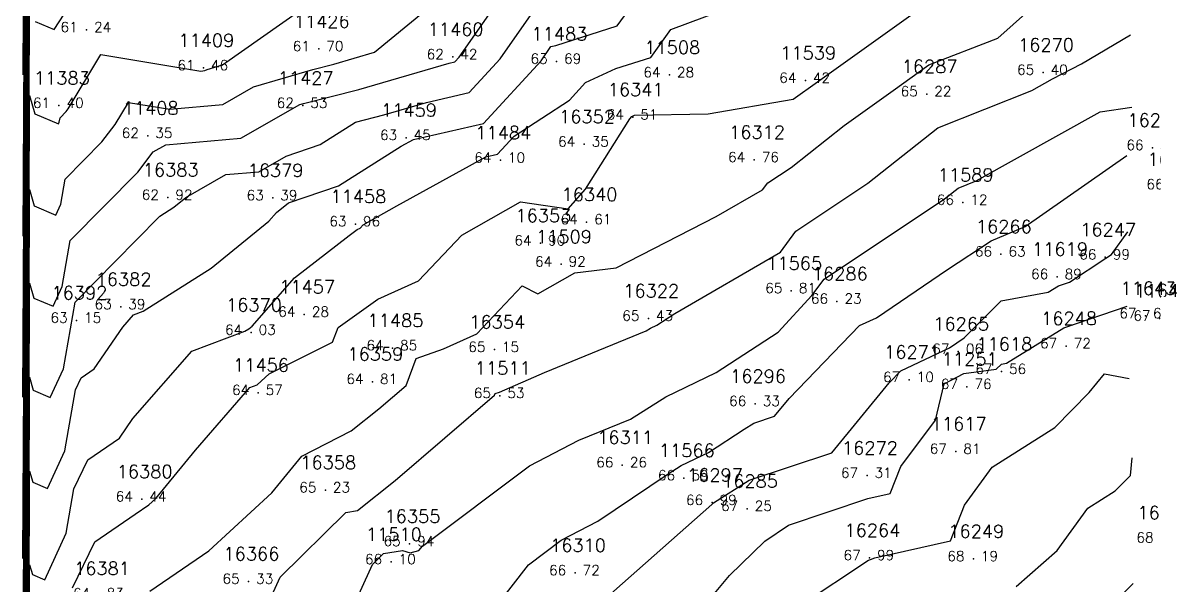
# Model space of a CAD drawing. Header units: millimetres. Extents: x 1412565 to 1412813, y 4931476 to 4931699.
# Drawn here: x 1412565.08 to 1412587.64, y 4931567.8 to 4931579.01 of the extents above; entities that cross this region are included whole.
import ezdxf
from ezdxf.enums import TextEntityAlignment as Align

# ---------------------------------------------------------------- set-up
doc = ezdxf.new("R2010")
doc.units = ezdxf.units.MM
for name, color, linetype in [('CIVIL', 50, 'Continuous'), ('CIVIL-DRAW', 80, 'Continuous'), ('CIVIL-NONAME', 130, 'Continuous'), ('CIVIL-TEXT', 240, 'Continuous'), ('CIVIL-Z', 50, 'Continuous'), ('Tcontours0', 7, 'Continuous'), ('Tcontours1', 7, 'Continuous'), ('Tcontours2', 7, 'Continuous')]:
    doc.layers.add(name, color=color, linetype=linetype)
doc.styles.add('CIVILCADMAIN', font='TXT.SHX')
doc.styles.get("Standard").update_dxf_attribs({"font": 'arial.ttf'})

# ---------------------------------------------------------------- blocks, each defined once
blk = doc.blocks.new('CIVIL-ZZ')
at = {"layer": 'CIVIL-DRAW'}
blk.add_point((0, 0), dxfattribs=at)
at = {"layer": 'CIVIL-NONAME'}
blk.add_attdef('NAME', text='', height=1.8, dxfattribs=at).set_placement((0, 2.1), align=Align.CENTER)
at = {"layer": 'CIVIL-TEXT', "flags": 8}
blk.add_attdef('TEXT', text='', height=2, dxfattribs=at).set_placement((0.2, -3.3), align=Align.CENTER)
at = {"layer": 'CIVIL-Z'}
blk.add_attdef('Z1', text='', height=1.6, dxfattribs=at).set_placement((-0.75, -0.225), align=Align.RIGHT)
blk.add_attdef('Z2', (0.75, -0.225), '', height=1.6, dxfattribs=at)

msp = doc.modelspace()

# ---------------------------------------------------------------- linework, layer by layer
at = {"layer": 'Tcontours0'}
for points, elevation in [([(1412565.077, 4931536.228), (1412565.118, 4931543.543), (1412565.18, 4931573.397), (1412565.208, 4931583.172)], 60), ([(1412565.082, 4931568.338), (1412565.152, 4931580.819)], 55), ([(1412567.613, 4931567.689), (1412568.79, 4931568.488), (1412570.044, 4931569.648), (1412570.643, 4931570.376), (1412571.625, 4931570.883), (1412572.174, 4931571.317), (1412572.72, 4931571.786), (1412572.922, 4931572.32), (1412573.465, 4931572.515), (1412574.131, 4931572.815), (1412575.032, 4931573.772), (1412575.347, 4931573.609), (1412576.083, 4931574.031), (1412576.905, 4931574.127), (1412578.904, 4931575.148), (1412579.829, 4931575.683), (1412579.929, 4931575.82), (1412580.394, 4931576.13), (1412581.455, 4931576.963), (1412582.434, 4931577.664), (1412583.145, 4931578.174), (1412584.52, 4931578.703), (1412585.74, 4931579.798)], 65)]:
    msp.add_lwpolyline(points, dxfattribs=dict(at, elevation=elevation))
at = {"layer": 'Tcontours1'}
for points, elevation in [([(1412565.081, 4931561.916), (1412565.145, 4931573.364), (1412565.184, 4931592.026)], 56), ([(1412565.083, 4931574.76), (1412565.158, 4931588.274)], 54), ([(1412565.08, 4931555.494), (1412565.138, 4931565.909), (1412565.183, 4931587.369)], 57), ([(1412565.078, 4931542.65), (1412565.125, 4931550.998), (1412565.181, 4931578.054), (1412565.207, 4931586.914)], 59), ([(1412565.079, 4931549.072), (1412565.131, 4931558.453), (1412565.182, 4931582.711)], 58), ([(1412565.324, 4931579.035), (1412565.701, 4931578.874), (1412566.205, 4931579.648)], 61), ([(1412565.075, 4931523.384), (1412565.104, 4931528.632), (1412565.178, 4931564.082), (1412565.212, 4931575.69), (1412565.306, 4931575.363), (1412565.735, 4931575.18), (1412565.834, 4931575.395), (1412565.92, 4931575.893), (1412566.657, 4931576.638), (1412566.918, 4931576.981), (1412567.185, 4931577.425), (1412568.007, 4931577.291), (1412569.066, 4931577.385), (1412569.679, 4931577.731), (1412570.864, 4931578.082), (1412571.278, 4931578.187), (1412572.093, 4931578.423), (1412573.422, 4931579.519)], 62), ([(1412565.076, 4931529.806), (1412565.111, 4931536.088), (1412565.179, 4931568.739), (1412565.21, 4931579.431)], 61), ([(1412565.176, 4931554.768), (1412565.215, 4931568.208), (1412565.27, 4931568.019), (1412565.518, 4931567.913), (1412565.946, 4931568.844), (1412566.099, 4931569.727), (1412566.378, 4931570.302), (1412567.007, 4931570.734), (1412567.274, 4931571.125), (1412568.446, 4931572.466), (1412569.508, 4931572.864), (1412569.585, 4931572.913), (1412569.65, 4931572.966), (1412570.492, 4931573.93), (1412571.582, 4931574.775), (1412571.743, 4931574.889), (1412571.803, 4931574.916), (1412571.867, 4931574.984), (1412572.536, 4931575.363), (1412574.311, 4931576.339), (1412574.543, 4931576.393), (1412574.873, 4931576.75), (1412575.978, 4931577.465), (1412576.295, 4931577.82), (1412576.902, 4931578.098), (1412577.597, 4931578.32), (1412578, 4931578.873), (1412579.693, 4931579.516)], 64), ([(1412565.098, 4931521.177), (1412565.177, 4931559.425), (1412565.214, 4931571.949), (1412565.288, 4931571.691), (1412565.627, 4931571.546), (1412565.89, 4931572.119), (1412566.12, 4931573.447), (1412567.337, 4931574.678), (1412567.81, 4931575.159), (1412568.09, 4931575.336), (1412568.326, 4931575.528), (1412569.126, 4931575.985), (1412569.781, 4931576.043), (1412570.332, 4931576.354), (1412571.005, 4931576.584), (1412571.712, 4931577.033), (1412572.273, 4931577.175), (1412573.126, 4931577.423), (1412573.978, 4931577.619), (1412574.595, 4931578.289), (1412575.308, 4931579.31)], 63), ([(1412571.399, 4931566.787), (1412572.051, 4931568.219), (1412572.269, 4931568.434), (1412572.651, 4931568.495), (1412572.798, 4931568.447), (1412572.975, 4931568.496), (1412573.044, 4931568.585), (1412575.182, 4931570.186), (1412576.161, 4931570.692), (1412577.193, 4931571.115), (1412577.899, 4931571.557), (1412578.899, 4931572.043), (1412580.137, 4931572.848), (1412580.812, 4931573.575), (1412581.052, 4931573.901), (1412583.453, 4931575.505), (1412583.724, 4931575.718), (1412584.087, 4931575.862), (1412586.557, 4931577.237), (1412587.187, 4931577.327)], 66), ([(1412576.688, 4931567.533), (1412578.818, 4931569.411), (1412578.847, 4931569.445), (1412579.563, 4931569.898), (1412581.205, 4931570.442), (1412582.351, 4931571.838), (1412582.584, 4931572.079), (1412583.555, 4931572.532), (1412583.849, 4931572.731), (1412584.584, 4931573.469), (1412585.518, 4931573.64), (1412585.724, 4931573.767), (1412585.948, 4931573.84), (1412586.672, 4931574.323), (1412586.787, 4931574.391), (1412587.112, 4931574.846)], 67), ([(1412580.575, 4931567.399), (1412581.938, 4931568.301), (1412581.978, 4931568.317), (1412582.064, 4931568.349), (1412583.572, 4931568.688), (1412583.855, 4931569.4), (1412584.405, 4931570.159), (1412585.652, 4931570.948), (1412586.339, 4931571.644), (1412586.647, 4931572.018), (1412587.134, 4931571.923)], 68), ([(1412586.407, 4931567.023), (1412587.218, 4931567.84)], 69)]:
    msp.add_lwpolyline(points, dxfattribs=dict(at, elevation=elevation))
at = {"layer": 'Tcontours2'}
for points, elevation in [([(1412565.081, 4931565.127), (1412565.148, 4931577.091), (1412565.184, 4931594.355)], 55.5), ([(1412565.083, 4931577.971), (1412565.162, 4931592.002)], 53.5), ([(1412565.08, 4931558.705), (1412565.142, 4931569.636), (1412565.183, 4931589.697)], 56.5), ([(1412565.077, 4931539.439), (1412565.121, 4931547.271), (1412565.18, 4931575.725), (1412565.208, 4931585.043)], 59.5), ([(1412565.079, 4931552.283), (1412565.135, 4931562.181), (1412565.182, 4931585.04)], 57.5), ([(1412565.082, 4931571.549), (1412565.155, 4931584.547)], 54.5), ([(1412565.076, 4931533.017), (1412565.114, 4931539.815), (1412565.179, 4931571.068), (1412565.209, 4931581.302)], 60.5), ([(1412565.176, 4931557.096), (1412565.214, 4931570.079), (1412565.279, 4931569.855), (1412565.572, 4931569.729), (1412565.918, 4931570.481), (1412566.129, 4931571.699), (1412566.244, 4931571.936), (1412566.503, 4931572.114), (1412567.074, 4931572.949), (1412567.285, 4931573.191), (1412567.477, 4931573.262), (1412568.837, 4931574.124), (1412569.986, 4931575.059), (1412570.138, 4931575.233), (1412570.378, 4931575.42), (1412571.372, 4931575.759), (1412572.621, 4931576.551), (1412572.865, 4931576.685), (1412574.261, 4931577.006), (1412575.41, 4931578.253), (1412575.607, 4931578.535), (1412575.707, 4931578.554), (1412576.931, 4931578.946), (1412578.053, 4931580.484)], 63.5), ([(1412565.078, 4931545.861), (1412565.128, 4931554.726), (1412565.181, 4931580.383)], 58.5), ([(1412565.101, 4931524.905), (1412565.177, 4931561.753), (1412565.213, 4931573.82), (1412565.297, 4931573.527), (1412565.681, 4931573.363), (1412565.862, 4931573.757), (1412566.02, 4931574.67), (1412567.37, 4931576.036), (1412567.675, 4931576.436), (1412567.929, 4931576.581), (1412569.424, 4931576.714), (1412570.604, 4931577.381), (1412570.672, 4931577.401), (1412571.775, 4931577.681), (1412573.578, 4931578.205), (1412573.695, 4931578.232), (1412573.78, 4931578.324), (1412575.01, 4931580.085)], 62.5), ([(1412566.069, 4931567.755), (1412566.512, 4931568.668), (1412567.319, 4931569.223), (1412567.594, 4931569.409), (1412567.728, 4931569.534), (1412568.521, 4931570.498), (1412569.607, 4931571.741), (1412569.752, 4931571.796), (1412569.992, 4931572.017), (1412571.255, 4931572.644), (1412571.369, 4931572.941), (1412572.159, 4931573.501), (1412572.967, 4931573.866), (1412573.83, 4931574.782), (1412575, 4931575.445), (1412575.949, 4931575.305), (1412576.299, 4931575.696), (1412577.179, 4931577.096), (1412577.221, 4931577.144), (1412577.272, 4931577.167), (1412578.745, 4931577.195), (1412580.44, 4931577.488), (1412580.922, 4931577.833), (1412583.248, 4931579.501)], 64.5), ([(1412565.076, 4931526.595), (1412565.108, 4931532.36), (1412565.178, 4931566.411), (1412565.211, 4931577.561), (1412565.315, 4931577.199), (1412565.789, 4931576.997), (1412565.806, 4931577.032), (1412565.82, 4931577.115), (1412565.943, 4931577.24), (1412565.986, 4931577.297), (1412566.636, 4931578.376), (1412568.63, 4931578.049), (1412568.709, 4931578.056), (1412568.754, 4931578.082), (1412569.063, 4931578.173), (1412570.643, 4931579.282)], 61.5), ([(1412570.041, 4931567.603), (1412570.207, 4931567.966), (1412571.517, 4931569.256), (1412571.749, 4931569.293), (1412572.502, 4931569.888), (1412574.484, 4931571.592), (1412574.496, 4931571.622), (1412574.581, 4931571.653), (1412575.478, 4931572.042), (1412577.506, 4931572.874), (1412577.593, 4931572.928), (1412577.716, 4931572.988), (1412578.075, 4931573.221), (1412580.182, 4931574.441), (1412580.491, 4931574.86), (1412581.924, 4931575.818), (1412583.324, 4931576.918), (1412585.198, 4931577.66), (1412585.61, 4931577.89), (1412586.186, 4931578.191), (1412587.162, 4931578.769)], 65.5), ([(1412574.519, 4931567.38), (1412575.159, 4931568.214), (1412575.813, 4931568.703), (1412576.54, 4931569.078), (1412577.925, 4931570.011), (1412578.205, 4931570.187), (1412578.752, 4931570.452), (1412579.458, 4931570.913), (1412579.65, 4931571.034), (1412580.067, 4931571.172), (1412580.358, 4931571.526), (1412581.757, 4931572.976), (1412582.097, 4931573.135), (1412583.517, 4931574.095), (1412584.386, 4931574.663), (1412585.06, 4931574.954), (1412587.092, 4931576.369)], 66.5), ([(1412578.702, 4931567.444), (1412579.17, 4931567.999), (1412579.872, 4931568.686), (1412580.344, 4931568.999), (1412581.924, 4931569.532), (1412582.368, 4931569.632), (1412582.583, 4931570.172), (1412583.274, 4931571.094), (1412583.447, 4931571.815), (1412583.837, 4931572.02), (1412584.487, 4931572.108), (1412584.589, 4931572.211), (1412584.689, 4931572.229), (1412585.832, 4931572.936), (1412587.098, 4931573.363)], 67.5), ([(1412584.881, 4931567.778), (1412585.7, 4931568.494), (1412586.312, 4931569.339), (1412586.859, 4931569.685), (1412587.16, 4931569.99), (1412587.194, 4931570.34)], 68.5)]:
    msp.add_lwpolyline(points, dxfattribs=dict(at, elevation=elevation))

# ---------------------------------------------------------------- block references
at = {"layer": 'CIVIL'}
ref = msp.add_blockref('CIVIL-ZZ', (1412566.35, 4931578.87, 61.24), dxfattribs=dict(at, xscale=0.2, yscale=0.2))
ref.add_attrib('Z2', '24', (1412566.5, 4931578.825), dxfattribs={"layer": 'CIVIL-Z', "height": 0.2, "style": 'CIVILCADMAIN'})
ref.add_attrib('Z1', '61', (1412565.83, 4931578.825), dxfattribs={"layer": 'CIVIL-Z', "height": 0.2, "style": 'CIVILCADMAIN'})
ref.add_attrib('NAME', '11382', (1412565.85, 4931579.29), dxfattribs={"layer": 'CIVIL-NONAME', "height": 0.26, "style": 'CIVILCADMAIN'})
ref = msp.add_blockref('CIVIL-ZZ', (1412570.98, 4931578.49, 61.7), dxfattribs=dict(at, xscale=0.2, yscale=0.2))
ref.add_attrib('Z2', '70', (1412571.13, 4931578.445), dxfattribs={"layer": 'CIVIL-Z', "height": 0.2, "style": 'CIVILCADMAIN'})
ref.add_attrib('Z1', '61', (1412570.46, 4931578.445), dxfattribs={"layer": 'CIVIL-Z', "height": 0.2, "style": 'CIVILCADMAIN'})
ref.add_attrib('NAME', '11426', (1412570.48, 4931578.91), dxfattribs={"layer": 'CIVIL-NONAME', "height": 0.26, "style": 'CIVILCADMAIN'})
ref = msp.add_blockref('CIVIL-ZZ', (1412573.65, 4931578.33, 62.42), dxfattribs=dict(at, xscale=0.2, yscale=0.2))
ref.add_attrib('Z2', '42', (1412573.8, 4931578.285), dxfattribs={"layer": 'CIVIL-Z', "height": 0.2, "style": 'CIVILCADMAIN'})
ref.add_attrib('Z1', '62', (1412573.13, 4931578.285), dxfattribs={"layer": 'CIVIL-Z', "height": 0.2, "style": 'CIVILCADMAIN'})
ref.add_attrib('NAME', '11460', (1412573.15, 4931578.75), dxfattribs={"layer": 'CIVIL-NONAME', "height": 0.26, "style": 'CIVILCADMAIN'})
ref = msp.add_blockref('CIVIL-ZZ', (1412575.72, 4931578.24, 63.69), dxfattribs=dict(at, xscale=0.2, yscale=0.2))
ref.add_attrib('Z2', '69', (1412575.87, 4931578.195), dxfattribs={"layer": 'CIVIL-Z', "height": 0.2, "style": 'CIVILCADMAIN'})
ref.add_attrib('Z1', '63', (1412575.2, 4931578.195), dxfattribs={"layer": 'CIVIL-Z', "height": 0.2, "style": 'CIVILCADMAIN'})
ref.add_attrib('NAME', '11483', (1412575.22, 4931578.66), dxfattribs={"layer": 'CIVIL-NONAME', "height": 0.26, "style": 'CIVILCADMAIN'})
ref = msp.add_blockref('CIVIL-ZZ', (1412568.68, 4931578.11, 61.46), dxfattribs=dict(at, xscale=0.2, yscale=0.2))
ref.add_attrib('Z2', '46', (1412568.83, 4931578.065), dxfattribs={"layer": 'CIVIL-Z', "height": 0.2, "style": 'CIVILCADMAIN'})
ref.add_attrib('Z1', '61', (1412568.16, 4931578.065), dxfattribs={"layer": 'CIVIL-Z', "height": 0.2, "style": 'CIVILCADMAIN'})
ref.add_attrib('NAME', '11409', (1412568.18, 4931578.53), dxfattribs={"layer": 'CIVIL-NONAME', "height": 0.26, "style": 'CIVILCADMAIN'})
ref = msp.add_blockref('CIVIL-ZZ', (1412585.42, 4931578.02, 65.4), dxfattribs=dict(at, xscale=0.2, yscale=0.2))
ref.add_attrib('Z2', '40', (1412585.57, 4931577.975), dxfattribs={"layer": 'CIVIL-Z', "height": 0.2, "style": 'CIVILCADMAIN'})
ref.add_attrib('Z1', '65', (1412584.9, 4931577.975), dxfattribs={"layer": 'CIVIL-Z', "height": 0.2, "style": 'CIVILCADMAIN'})
ref.add_attrib('NAME', '16270', (1412584.92, 4931578.44), dxfattribs={"layer": 'CIVIL-NONAME', "height": 0.26, "style": 'CIVILCADMAIN'})
ref = msp.add_blockref('CIVIL-ZZ', (1412577.97, 4931577.97, 64.28), dxfattribs=dict(at, xscale=0.2, yscale=0.2))
ref.add_attrib('Z2', '28', (1412578.12, 4931577.925), dxfattribs={"layer": 'CIVIL-Z', "height": 0.2, "style": 'CIVILCADMAIN'})
ref.add_attrib('Z1', '64', (1412577.45, 4931577.925), dxfattribs={"layer": 'CIVIL-Z', "height": 0.2, "style": 'CIVILCADMAIN'})
ref.add_attrib('NAME', '11508', (1412577.47, 4931578.39), dxfattribs={"layer": 'CIVIL-NONAME', "height": 0.26, "style": 'CIVILCADMAIN'})
ref = msp.add_blockref('CIVIL-ZZ', (1412580.68, 4931577.86, 64.42), dxfattribs=dict(at, xscale=0.2, yscale=0.2))
ref.add_attrib('Z2', '42', (1412580.83, 4931577.815), dxfattribs={"layer": 'CIVIL-Z', "height": 0.2, "style": 'CIVILCADMAIN'})
ref.add_attrib('Z1', '64', (1412580.16, 4931577.815), dxfattribs={"layer": 'CIVIL-Z', "height": 0.2, "style": 'CIVILCADMAIN'})
ref.add_attrib('NAME', '11539', (1412580.18, 4931578.28), dxfattribs={"layer": 'CIVIL-NONAME', "height": 0.26, "style": 'CIVILCADMAIN'})
ref = msp.add_blockref('CIVIL-ZZ', (1412583.1, 4931577.59, 65.22), dxfattribs=dict(at, xscale=0.2, yscale=0.2))
ref.add_attrib('Z2', '22', (1412583.25, 4931577.545), dxfattribs={"layer": 'CIVIL-Z', "height": 0.2, "style": 'CIVILCADMAIN'})
ref.add_attrib('Z1', '65', (1412582.58, 4931577.545), dxfattribs={"layer": 'CIVIL-Z', "height": 0.2, "style": 'CIVILCADMAIN'})
ref.add_attrib('NAME', '16287', (1412582.6, 4931578.01), dxfattribs={"layer": 'CIVIL-NONAME', "height": 0.26, "style": 'CIVILCADMAIN'})
ref = msp.add_blockref('CIVIL-ZZ', (1412565.8, 4931577.36, 61.4), dxfattribs=dict(at, xscale=0.2, yscale=0.2))
ref.add_attrib('Z2', '40', (1412565.95, 4931577.315), dxfattribs={"layer": 'CIVIL-Z', "height": 0.2, "style": 'CIVILCADMAIN'})
ref.add_attrib('Z1', '61', (1412565.28, 4931577.315), dxfattribs={"layer": 'CIVIL-Z', "height": 0.2, "style": 'CIVILCADMAIN'})
ref.add_attrib('NAME', '11383', (1412565.3, 4931577.78), dxfattribs={"layer": 'CIVIL-NONAME', "height": 0.26, "style": 'CIVILCADMAIN'})
ref = msp.add_blockref('CIVIL-ZZ', (1412570.66, 4931577.36, 62.53), dxfattribs=dict(at, xscale=0.2, yscale=0.2))
ref.add_attrib('Z2', '53', (1412570.81, 4931577.315), dxfattribs={"layer": 'CIVIL-Z', "height": 0.2, "style": 'CIVILCADMAIN'})
ref.add_attrib('Z1', '62', (1412570.14, 4931577.315), dxfattribs={"layer": 'CIVIL-Z', "height": 0.2, "style": 'CIVILCADMAIN'})
ref.add_attrib('NAME', '11427', (1412570.16, 4931577.78), dxfattribs={"layer": 'CIVIL-NONAME', "height": 0.26, "style": 'CIVILCADMAIN'})
ref = msp.add_blockref('CIVIL-ZZ', (1412577.24, 4931577.13, 64.51), dxfattribs=dict(at, xscale=0.2, yscale=0.2))
ref.add_attrib('Z2', '51', (1412577.39, 4931577.085), dxfattribs={"layer": 'CIVIL-Z', "height": 0.2, "style": 'CIVILCADMAIN'})
ref.add_attrib('Z1', '64', (1412576.72, 4931577.085), dxfattribs={"layer": 'CIVIL-Z', "height": 0.2, "style": 'CIVILCADMAIN'})
ref.add_attrib('NAME', '16341', (1412576.74, 4931577.55), dxfattribs={"layer": 'CIVIL-NONAME', "height": 0.26, "style": 'CIVILCADMAIN'})
ref = msp.add_blockref('CIVIL-ZZ', (1412567.57, 4931576.76, 62.35), dxfattribs=dict(at, xscale=0.2, yscale=0.2))
ref.add_attrib('Z2', '35', (1412567.72, 4931576.715), dxfattribs={"layer": 'CIVIL-Z', "height": 0.2, "style": 'CIVILCADMAIN'})
ref.add_attrib('Z1', '62', (1412567.05, 4931576.715), dxfattribs={"layer": 'CIVIL-Z', "height": 0.2, "style": 'CIVILCADMAIN'})
ref.add_attrib('NAME', '11408', (1412567.07, 4931577.18), dxfattribs={"layer": 'CIVIL-NONAME', "height": 0.26, "style": 'CIVILCADMAIN'})
ref = msp.add_blockref('CIVIL-ZZ', (1412572.72, 4931576.72, 63.45), dxfattribs=dict(at, xscale=0.2, yscale=0.2))
ref.add_attrib('Z2', '45', (1412572.87, 4931576.675), dxfattribs={"layer": 'CIVIL-Z', "height": 0.2, "style": 'CIVILCADMAIN'})
ref.add_attrib('Z1', '63', (1412572.2, 4931576.675), dxfattribs={"layer": 'CIVIL-Z', "height": 0.2, "style": 'CIVILCADMAIN'})
ref.add_attrib('NAME', '11459', (1412572.22, 4931577.14), dxfattribs={"layer": 'CIVIL-NONAME', "height": 0.26, "style": 'CIVILCADMAIN'})
ref = msp.add_blockref('CIVIL-ZZ', (1412576.27, 4931576.59, 64.35), dxfattribs=dict(at, xscale=0.2, yscale=0.2))
ref.add_attrib('Z2', '35', (1412576.42, 4931576.545), dxfattribs={"layer": 'CIVIL-Z', "height": 0.2, "style": 'CIVILCADMAIN'})
ref.add_attrib('Z1', '64', (1412575.75, 4931576.545), dxfattribs={"layer": 'CIVIL-Z', "height": 0.2, "style": 'CIVILCADMAIN'})
ref.add_attrib('NAME', '16352', (1412575.77, 4931577.01), dxfattribs={"layer": 'CIVIL-NONAME', "height": 0.26, "style": 'CIVILCADMAIN'})
ref = msp.add_blockref('CIVIL-ZZ', (1412587.6, 4931576.52, 66.55), dxfattribs=dict(at, xscale=0.2, yscale=0.2))
ref.add_attrib('Z2', '55', (1412587.75, 4931576.475), dxfattribs={"layer": 'CIVIL-Z', "height": 0.2, "style": 'CIVILCADMAIN'})
ref.add_attrib('Z1', '66', (1412587.08, 4931576.475), dxfattribs={"layer": 'CIVIL-Z', "height": 0.2, "style": 'CIVILCADMAIN'})
ref.add_attrib('NAME', '16246', (1412587.1, 4931576.94), dxfattribs={"layer": 'CIVIL-NONAME', "height": 0.26, "style": 'CIVILCADMAIN'})
ref = msp.add_blockref('CIVIL-ZZ', (1412574.6, 4931576.27, 64.1), dxfattribs=dict(at, xscale=0.2, yscale=0.2))
ref.add_attrib('Z2', '10', (1412574.75, 4931576.225), dxfattribs={"layer": 'CIVIL-Z', "height": 0.2, "style": 'CIVILCADMAIN'})
ref.add_attrib('Z1', '64', (1412574.08, 4931576.225), dxfattribs={"layer": 'CIVIL-Z', "height": 0.2, "style": 'CIVILCADMAIN'})
ref.add_attrib('NAME', '11484', (1412574.1, 4931576.69), dxfattribs={"layer": 'CIVIL-NONAME', "height": 0.26, "style": 'CIVILCADMAIN'})
ref = msp.add_blockref('CIVIL-ZZ', (1412579.66, 4931576.28, 64.76), dxfattribs=dict(at, xscale=0.2, yscale=0.2))
ref.add_attrib('Z2', '76', (1412579.81, 4931576.235), dxfattribs={"layer": 'CIVIL-Z', "height": 0.2, "style": 'CIVILCADMAIN'})
ref.add_attrib('Z1', '64', (1412579.14, 4931576.235), dxfattribs={"layer": 'CIVIL-Z', "height": 0.2, "style": 'CIVILCADMAIN'})
ref.add_attrib('NAME', '16312', (1412579.16, 4931576.7), dxfattribs={"layer": 'CIVIL-NONAME', "height": 0.26, "style": 'CIVILCADMAIN'})
ref = msp.add_blockref('CIVIL-ZZ', (1412588, 4931575.74, 66.94), dxfattribs=dict(at, xscale=0.2, yscale=0.2))
ref.add_attrib('Z2', '94', (1412588.15, 4931575.695), dxfattribs={"layer": 'CIVIL-Z', "height": 0.2, "style": 'CIVILCADMAIN'})
ref.add_attrib('Z1', '66', (1412587.48, 4931575.695), dxfattribs={"layer": 'CIVIL-Z', "height": 0.2, "style": 'CIVILCADMAIN'})
ref.add_attrib('NAME', '16237', (1412587.5, 4931576.16), dxfattribs={"layer": 'CIVIL-NONAME', "height": 0.26, "style": 'CIVILCADMAIN'})
ref = msp.add_blockref('CIVIL-ZZ', (1412567.97, 4931575.53, 62.92), dxfattribs=dict(at, xscale=0.2, yscale=0.2))
ref.add_attrib('Z2', '92', (1412568.12, 4931575.485), dxfattribs={"layer": 'CIVIL-Z', "height": 0.2, "style": 'CIVILCADMAIN'})
ref.add_attrib('Z1', '62', (1412567.45, 4931575.485), dxfattribs={"layer": 'CIVIL-Z', "height": 0.2, "style": 'CIVILCADMAIN'})
ref.add_attrib('NAME', '16383', (1412567.47, 4931575.95), dxfattribs={"layer": 'CIVIL-NONAME', "height": 0.26, "style": 'CIVILCADMAIN'})
ref = msp.add_blockref('CIVIL-ZZ', (1412570.06, 4931575.52, 63.39), dxfattribs=dict(at, xscale=0.2, yscale=0.2))
ref.add_attrib('Z2', '39', (1412570.21, 4931575.475), dxfattribs={"layer": 'CIVIL-Z', "height": 0.2, "style": 'CIVILCADMAIN'})
ref.add_attrib('Z1', '63', (1412569.54, 4931575.475), dxfattribs={"layer": 'CIVIL-Z', "height": 0.2, "style": 'CIVILCADMAIN'})
ref.add_attrib('NAME', '16379', (1412569.56, 4931575.94), dxfattribs={"layer": 'CIVIL-NONAME', "height": 0.26, "style": 'CIVILCADMAIN'})
ref = msp.add_blockref('CIVIL-ZZ', (1412583.82, 4931575.43, 66.12), dxfattribs=dict(at, xscale=0.2, yscale=0.2))
ref.add_attrib('Z2', '12', (1412583.97, 4931575.385), dxfattribs={"layer": 'CIVIL-Z', "height": 0.2, "style": 'CIVILCADMAIN'})
ref.add_attrib('Z1', '66', (1412583.3, 4931575.385), dxfattribs={"layer": 'CIVIL-Z', "height": 0.2, "style": 'CIVILCADMAIN'})
ref.add_attrib('NAME', '11589', (1412583.32, 4931575.85), dxfattribs={"layer": 'CIVIL-NONAME', "height": 0.26, "style": 'CIVILCADMAIN'})
ref = msp.add_blockref('CIVIL-ZZ', (1412571.71, 4931575, 63.96), dxfattribs=dict(at, xscale=0.2, yscale=0.2))
ref.add_attrib('Z2', '96', (1412571.86, 4931574.955), dxfattribs={"layer": 'CIVIL-Z', "height": 0.2, "style": 'CIVILCADMAIN'})
ref.add_attrib('Z1', '63', (1412571.19, 4931574.955), dxfattribs={"layer": 'CIVIL-Z', "height": 0.2, "style": 'CIVILCADMAIN'})
ref.add_attrib('NAME', '11458', (1412571.21, 4931575.42), dxfattribs={"layer": 'CIVIL-NONAME', "height": 0.26, "style": 'CIVILCADMAIN'})
ref = msp.add_blockref('CIVIL-ZZ', (1412576.32, 4931575.04, 64.61), dxfattribs=dict(at, xscale=0.2, yscale=0.2))
ref.add_attrib('Z2', '61', (1412576.47, 4931574.995), dxfattribs={"layer": 'CIVIL-Z', "height": 0.2, "style": 'CIVILCADMAIN'})
ref.add_attrib('Z1', '64', (1412575.8, 4931574.995), dxfattribs={"layer": 'CIVIL-Z', "height": 0.2, "style": 'CIVILCADMAIN'})
ref.add_attrib('NAME', '16340', (1412575.82, 4931575.46), dxfattribs={"layer": 'CIVIL-NONAME', "height": 0.26, "style": 'CIVILCADMAIN'})
ref = msp.add_blockref('CIVIL-ZZ', (1412575.4, 4931574.62, 64.9), dxfattribs=dict(at, xscale=0.2, yscale=0.2))
ref.add_attrib('Z2', '90', (1412575.55, 4931574.575), dxfattribs={"layer": 'CIVIL-Z', "height": 0.2, "style": 'CIVILCADMAIN'})
ref.add_attrib('Z1', '64', (1412574.88, 4931574.575), dxfattribs={"layer": 'CIVIL-Z', "height": 0.2, "style": 'CIVILCADMAIN'})
ref.add_attrib('NAME', '16353', (1412574.9, 4931575.04), dxfattribs={"layer": 'CIVIL-NONAME', "height": 0.26, "style": 'CIVILCADMAIN'})
ref = msp.add_blockref('CIVIL-ZZ', (1412584.58, 4931574.4, 66.63), dxfattribs=dict(at, xscale=0.2, yscale=0.2))
ref.add_attrib('Z2', '63', (1412584.73, 4931574.355), dxfattribs={"layer": 'CIVIL-Z', "height": 0.2, "style": 'CIVILCADMAIN'})
ref.add_attrib('Z1', '66', (1412584.06, 4931574.355), dxfattribs={"layer": 'CIVIL-Z', "height": 0.2, "style": 'CIVILCADMAIN'})
ref.add_attrib('NAME', '16266', (1412584.08, 4931574.82), dxfattribs={"layer": 'CIVIL-NONAME', "height": 0.26, "style": 'CIVILCADMAIN'})
ref = msp.add_blockref('CIVIL-ZZ', (1412575.81, 4931574.2, 64.92), dxfattribs=dict(at, xscale=0.2, yscale=0.2))
ref.add_attrib('Z2', '92', (1412575.96, 4931574.155), dxfattribs={"layer": 'CIVIL-Z', "height": 0.2, "style": 'CIVILCADMAIN'})
ref.add_attrib('Z1', '64', (1412575.29, 4931574.155), dxfattribs={"layer": 'CIVIL-Z', "height": 0.2, "style": 'CIVILCADMAIN'})
ref.add_attrib('NAME', '11509', (1412575.31, 4931574.62), dxfattribs={"layer": 'CIVIL-NONAME', "height": 0.26, "style": 'CIVILCADMAIN'})
ref = msp.add_blockref('CIVIL-ZZ', (1412586.66, 4931574.34, 66.99), dxfattribs=dict(at, xscale=0.2, yscale=0.2))
ref.add_attrib('Z2', '99', (1412586.81, 4931574.295), dxfattribs={"layer": 'CIVIL-Z', "height": 0.2, "style": 'CIVILCADMAIN'})
ref.add_attrib('Z1', '66', (1412586.14, 4931574.295), dxfattribs={"layer": 'CIVIL-Z', "height": 0.2, "style": 'CIVILCADMAIN'})
ref.add_attrib('NAME', '16247', (1412586.16, 4931574.76), dxfattribs={"layer": 'CIVIL-NONAME', "height": 0.26, "style": 'CIVILCADMAIN'})
ref = msp.add_blockref('CIVIL-ZZ', (1412585.7, 4931573.95, 66.89), dxfattribs=dict(at, xscale=0.2, yscale=0.2))
ref.add_attrib('Z2', '89', (1412585.85, 4931573.905), dxfattribs={"layer": 'CIVIL-Z', "height": 0.2, "style": 'CIVILCADMAIN'})
ref.add_attrib('Z1', '66', (1412585.18, 4931573.905), dxfattribs={"layer": 'CIVIL-Z', "height": 0.2, "style": 'CIVILCADMAIN'})
ref.add_attrib('NAME', '11619', (1412585.2, 4931574.37), dxfattribs={"layer": 'CIVIL-NONAME', "height": 0.26, "style": 'CIVILCADMAIN'})
ref = msp.add_blockref('CIVIL-ZZ', (1412580.4, 4931573.67, 65.81), dxfattribs=dict(at, xscale=0.2, yscale=0.2))
ref.add_attrib('Z2', '81', (1412580.55, 4931573.625), dxfattribs={"layer": 'CIVIL-Z', "height": 0.2, "style": 'CIVILCADMAIN'})
ref.add_attrib('Z1', '65', (1412579.88, 4931573.625), dxfattribs={"layer": 'CIVIL-Z', "height": 0.2, "style": 'CIVILCADMAIN'})
ref.add_attrib('NAME', '11565', (1412579.9, 4931574.09), dxfattribs={"layer": 'CIVIL-NONAME', "height": 0.26, "style": 'CIVILCADMAIN'})
ref = msp.add_blockref('CIVIL-ZZ', (1412567.03, 4931573.35, 63.39), dxfattribs=dict(at, xscale=0.2, yscale=0.2))
ref.add_attrib('Z2', '39', (1412567.18, 4931573.305), dxfattribs={"layer": 'CIVIL-Z', "height": 0.2, "style": 'CIVILCADMAIN'})
ref.add_attrib('Z1', '63', (1412566.51, 4931573.305), dxfattribs={"layer": 'CIVIL-Z', "height": 0.2, "style": 'CIVILCADMAIN'})
ref.add_attrib('NAME', '16382', (1412566.53, 4931573.77), dxfattribs={"layer": 'CIVIL-NONAME', "height": 0.26, "style": 'CIVILCADMAIN'})
ref = msp.add_blockref('CIVIL-ZZ', (1412581.31, 4931573.46, 66.23), dxfattribs=dict(at, xscale=0.2, yscale=0.2))
ref.add_attrib('Z2', '23', (1412581.46, 4931573.415), dxfattribs={"layer": 'CIVIL-Z', "height": 0.2, "style": 'CIVILCADMAIN'})
ref.add_attrib('Z1', '66', (1412580.79, 4931573.415), dxfattribs={"layer": 'CIVIL-Z', "height": 0.2, "style": 'CIVILCADMAIN'})
ref.add_attrib('NAME', '16286', (1412580.81, 4931573.88), dxfattribs={"layer": 'CIVIL-NONAME', "height": 0.26, "style": 'CIVILCADMAIN'})
ref = msp.add_blockref('CIVIL-ZZ', (1412566.15, 4931573.08, 63.15), dxfattribs=dict(at, xscale=0.2, yscale=0.2))
ref.add_attrib('Z2', '15', (1412566.3, 4931573.035), dxfattribs={"layer": 'CIVIL-Z', "height": 0.2, "style": 'CIVILCADMAIN'})
ref.add_attrib('Z1', '63', (1412565.63, 4931573.035), dxfattribs={"layer": 'CIVIL-Z', "height": 0.2, "style": 'CIVILCADMAIN'})
ref.add_attrib('NAME', '16392', (1412565.65, 4931573.5), dxfattribs={"layer": 'CIVIL-NONAME', "height": 0.26, "style": 'CIVILCADMAIN'})
ref = msp.add_blockref('CIVIL-ZZ', (1412570.69, 4931573.2, 64.28), dxfattribs=dict(at, xscale=0.2, yscale=0.2))
ref.add_attrib('Z2', '28', (1412570.84, 4931573.155), dxfattribs={"layer": 'CIVIL-Z', "height": 0.2, "style": 'CIVILCADMAIN'})
ref.add_attrib('Z1', '64', (1412570.17, 4931573.155), dxfattribs={"layer": 'CIVIL-Z', "height": 0.2, "style": 'CIVILCADMAIN'})
ref.add_attrib('NAME', '11457', (1412570.19, 4931573.62), dxfattribs={"layer": 'CIVIL-NONAME', "height": 0.26, "style": 'CIVILCADMAIN'})
ref = msp.add_blockref('CIVIL-ZZ', (1412577.55, 4931573.12, 65.43), dxfattribs=dict(at, xscale=0.2, yscale=0.2))
ref.add_attrib('Z2', '43', (1412577.7, 4931573.075), dxfattribs={"layer": 'CIVIL-Z', "height": 0.2, "style": 'CIVILCADMAIN'})
ref.add_attrib('Z1', '65', (1412577.03, 4931573.075), dxfattribs={"layer": 'CIVIL-Z', "height": 0.2, "style": 'CIVILCADMAIN'})
ref.add_attrib('NAME', '16322', (1412577.05, 4931573.54), dxfattribs={"layer": 'CIVIL-NONAME', "height": 0.26, "style": 'CIVILCADMAIN'})
ref = msp.add_blockref('CIVIL-ZZ', (1412587.46, 4931573.17, 67.67), dxfattribs=dict(at, xscale=0.2, yscale=0.2))
ref.add_attrib('Z2', '67', (1412587.61, 4931573.125), dxfattribs={"layer": 'CIVIL-Z', "height": 0.2, "style": 'CIVILCADMAIN'})
ref.add_attrib('Z1', '67', (1412586.94, 4931573.125), dxfattribs={"layer": 'CIVIL-Z', "height": 0.2, "style": 'CIVILCADMAIN'})
ref.add_attrib('NAME', '11643', (1412586.96, 4931573.59), dxfattribs={"layer": 'CIVIL-NONAME', "height": 0.26, "style": 'CIVILCADMAIN'})
ref = msp.add_blockref('CIVIL-ZZ', (1412587.74, 4931573.12, 67.76), dxfattribs=dict(at, xscale=0.2, yscale=0.2))
ref.add_attrib('Z2', '76', (1412587.89, 4931573.075), dxfattribs={"layer": 'CIVIL-Z', "height": 0.2, "style": 'CIVILCADMAIN'})
ref.add_attrib('Z1', '67', (1412587.22, 4931573.075), dxfattribs={"layer": 'CIVIL-Z', "height": 0.2, "style": 'CIVILCADMAIN'})
ref.add_attrib('NAME', '11646', (1412587.24, 4931573.54), dxfattribs={"layer": 'CIVIL-NONAME', "height": 0.26, "style": 'CIVILCADMAIN'})
ref = msp.add_blockref('CIVIL-ZZ', (1412569.63, 4931572.84, 64.03), dxfattribs=dict(at, xscale=0.2, yscale=0.2))
ref.add_attrib('Z2', '03', (1412569.78, 4931572.795), dxfattribs={"layer": 'CIVIL-Z', "height": 0.2, "style": 'CIVILCADMAIN'})
ref.add_attrib('Z1', '64', (1412569.11, 4931572.795), dxfattribs={"layer": 'CIVIL-Z', "height": 0.2, "style": 'CIVILCADMAIN'})
ref.add_attrib('NAME', '16370', (1412569.13, 4931573.26), dxfattribs={"layer": 'CIVIL-NONAME', "height": 0.26, "style": 'CIVILCADMAIN'})
ref = msp.add_blockref('CIVIL-ZZ', (1412572.45, 4931572.53, 64.85), dxfattribs=dict(at, xscale=0.2, yscale=0.2))
ref.add_attrib('Z2', '85', (1412572.6, 4931572.485), dxfattribs={"layer": 'CIVIL-Z', "height": 0.2, "style": 'CIVILCADMAIN'})
ref.add_attrib('Z1', '64', (1412571.93, 4931572.485), dxfattribs={"layer": 'CIVIL-Z', "height": 0.2, "style": 'CIVILCADMAIN'})
ref.add_attrib('NAME', '11485', (1412571.95, 4931572.95), dxfattribs={"layer": 'CIVIL-NONAME', "height": 0.26, "style": 'CIVILCADMAIN'})
ref = msp.add_blockref('CIVIL-ZZ', (1412574.48, 4931572.5, 65.15), dxfattribs=dict(at, xscale=0.2, yscale=0.2))
ref.add_attrib('Z2', '15', (1412574.63, 4931572.455), dxfattribs={"layer": 'CIVIL-Z', "height": 0.2, "style": 'CIVILCADMAIN'})
ref.add_attrib('Z1', '65', (1412573.96, 4931572.455), dxfattribs={"layer": 'CIVIL-Z', "height": 0.2, "style": 'CIVILCADMAIN'})
ref.add_attrib('NAME', '16354', (1412573.98, 4931572.92), dxfattribs={"layer": 'CIVIL-NONAME', "height": 0.26, "style": 'CIVILCADMAIN'})
ref = msp.add_blockref('CIVIL-ZZ', (1412583.73, 4931572.46, 67.06), dxfattribs=dict(at, xscale=0.2, yscale=0.2))
ref.add_attrib('Z2', '06', (1412583.88, 4931572.415), dxfattribs={"layer": 'CIVIL-Z', "height": 0.2, "style": 'CIVILCADMAIN'})
ref.add_attrib('Z1', '67', (1412583.21, 4931572.415), dxfattribs={"layer": 'CIVIL-Z', "height": 0.2, "style": 'CIVILCADMAIN'})
ref.add_attrib('NAME', '16265', (1412583.23, 4931572.88), dxfattribs={"layer": 'CIVIL-NONAME', "height": 0.26, "style": 'CIVILCADMAIN'})
ref = msp.add_blockref('CIVIL-ZZ', (1412585.88, 4931572.57, 67.72), dxfattribs=dict(at, xscale=0.2, yscale=0.2))
ref.add_attrib('Z2', '72', (1412586.03, 4931572.525), dxfattribs={"layer": 'CIVIL-Z', "height": 0.2, "style": 'CIVILCADMAIN'})
ref.add_attrib('Z1', '67', (1412585.36, 4931572.525), dxfattribs={"layer": 'CIVIL-Z', "height": 0.2, "style": 'CIVILCADMAIN'})
ref.add_attrib('NAME', '16248', (1412585.38, 4931572.99), dxfattribs={"layer": 'CIVIL-NONAME', "height": 0.26, "style": 'CIVILCADMAIN'})
ref = msp.add_blockref('CIVIL-ZZ', (1412582.75, 4931571.9, 67.1), dxfattribs=dict(at, xscale=0.2, yscale=0.2))
ref.add_attrib('Z2', '10', (1412582.9, 4931571.855), dxfattribs={"layer": 'CIVIL-Z', "height": 0.2, "style": 'CIVILCADMAIN'})
ref.add_attrib('Z1', '67', (1412582.23, 4931571.855), dxfattribs={"layer": 'CIVIL-Z', "height": 0.2, "style": 'CIVILCADMAIN'})
ref.add_attrib('NAME', '16271', (1412582.25, 4931572.32), dxfattribs={"layer": 'CIVIL-NONAME', "height": 0.26, "style": 'CIVILCADMAIN'})
ref = msp.add_blockref('CIVIL-ZZ', (1412584.59, 4931572.06, 67.56), dxfattribs=dict(at, xscale=0.2, yscale=0.2))
ref.add_attrib('Z2', '56', (1412584.74, 4931572.015), dxfattribs={"layer": 'CIVIL-Z', "height": 0.2, "style": 'CIVILCADMAIN'})
ref.add_attrib('Z1', '67', (1412584.07, 4931572.015), dxfattribs={"layer": 'CIVIL-Z', "height": 0.2, "style": 'CIVILCADMAIN'})
ref.add_attrib('NAME', '11618', (1412584.09, 4931572.48), dxfattribs={"layer": 'CIVIL-NONAME', "height": 0.26, "style": 'CIVILCADMAIN'})
ref = msp.add_blockref('CIVIL-ZZ', (1412572.05, 4931571.86, 64.81), dxfattribs=dict(at, xscale=0.2, yscale=0.2))
ref.add_attrib('Z2', '81', (1412572.2, 4931571.815), dxfattribs={"layer": 'CIVIL-Z', "height": 0.2, "style": 'CIVILCADMAIN'})
ref.add_attrib('Z1', '64', (1412571.53, 4931571.815), dxfattribs={"layer": 'CIVIL-Z', "height": 0.2, "style": 'CIVILCADMAIN'})
ref.add_attrib('NAME', '16359', (1412571.55, 4931572.28), dxfattribs={"layer": 'CIVIL-NONAME', "height": 0.26, "style": 'CIVILCADMAIN'})
ref = msp.add_blockref('CIVIL-ZZ', (1412583.9, 4931571.76, 67.76), dxfattribs=dict(at, xscale=0.2, yscale=0.2))
ref.add_attrib('Z2', '76', (1412584.05, 4931571.715), dxfattribs={"layer": 'CIVIL-Z', "height": 0.2, "style": 'CIVILCADMAIN'})
ref.add_attrib('Z1', '67', (1412583.38, 4931571.715), dxfattribs={"layer": 'CIVIL-Z', "height": 0.2, "style": 'CIVILCADMAIN'})
ref.add_attrib('NAME', '11251', (1412583.4, 4931572.18), dxfattribs={"layer": 'CIVIL-NONAME', "height": 0.26, "style": 'CIVILCADMAIN'})
ref = msp.add_blockref('CIVIL-ZZ', (1412569.77, 4931571.64, 64.57), dxfattribs=dict(at, xscale=0.2, yscale=0.2))
ref.add_attrib('Z2', '57', (1412569.92, 4931571.595), dxfattribs={"layer": 'CIVIL-Z', "height": 0.2, "style": 'CIVILCADMAIN'})
ref.add_attrib('Z1', '64', (1412569.25, 4931571.595), dxfattribs={"layer": 'CIVIL-Z', "height": 0.2, "style": 'CIVILCADMAIN'})
ref.add_attrib('NAME', '11456', (1412569.27, 4931572.06), dxfattribs={"layer": 'CIVIL-NONAME', "height": 0.26, "style": 'CIVILCADMAIN'})
ref = msp.add_blockref('CIVIL-ZZ', (1412574.59, 4931571.58, 65.53), dxfattribs=dict(at, xscale=0.2, yscale=0.2))
ref.add_attrib('Z2', '53', (1412574.74, 4931571.535), dxfattribs={"layer": 'CIVIL-Z', "height": 0.2, "style": 'CIVILCADMAIN'})
ref.add_attrib('Z1', '65', (1412574.07, 4931571.535), dxfattribs={"layer": 'CIVIL-Z', "height": 0.2, "style": 'CIVILCADMAIN'})
ref.add_attrib('NAME', '11511', (1412574.09, 4931572), dxfattribs={"layer": 'CIVIL-NONAME', "height": 0.26, "style": 'CIVILCADMAIN'})
ref = msp.add_blockref('CIVIL-ZZ', (1412579.68, 4931571.42, 66.33), dxfattribs=dict(at, xscale=0.2, yscale=0.2))
ref.add_attrib('Z2', '33', (1412579.83, 4931571.375), dxfattribs={"layer": 'CIVIL-Z', "height": 0.2, "style": 'CIVILCADMAIN'})
ref.add_attrib('Z1', '66', (1412579.16, 4931571.375), dxfattribs={"layer": 'CIVIL-Z', "height": 0.2, "style": 'CIVILCADMAIN'})
ref.add_attrib('NAME', '16296', (1412579.18, 4931571.84), dxfattribs={"layer": 'CIVIL-NONAME', "height": 0.26, "style": 'CIVILCADMAIN'})
ref = msp.add_blockref('CIVIL-ZZ', (1412583.68, 4931570.47, 67.81), dxfattribs=dict(at, xscale=0.2, yscale=0.2))
ref.add_attrib('Z2', '81', (1412583.83, 4931570.425), dxfattribs={"layer": 'CIVIL-Z', "height": 0.2, "style": 'CIVILCADMAIN'})
ref.add_attrib('Z1', '67', (1412583.16, 4931570.425), dxfattribs={"layer": 'CIVIL-Z', "height": 0.2, "style": 'CIVILCADMAIN'})
ref.add_attrib('NAME', '11617', (1412583.18, 4931570.89), dxfattribs={"layer": 'CIVIL-NONAME', "height": 0.26, "style": 'CIVILCADMAIN'})
ref = msp.add_blockref('CIVIL-ZZ', (1412577.03, 4931570.2, 66.26), dxfattribs=dict(at, xscale=0.2, yscale=0.2))
ref.add_attrib('Z2', '26', (1412577.18, 4931570.155), dxfattribs={"layer": 'CIVIL-Z', "height": 0.2, "style": 'CIVILCADMAIN'})
ref.add_attrib('Z1', '66', (1412576.51, 4931570.155), dxfattribs={"layer": 'CIVIL-Z', "height": 0.2, "style": 'CIVILCADMAIN'})
ref.add_attrib('NAME', '16311', (1412576.53, 4931570.62), dxfattribs={"layer": 'CIVIL-NONAME', "height": 0.26, "style": 'CIVILCADMAIN'})
ref = msp.add_blockref('CIVIL-ZZ', (1412578.26, 4931569.94, 66.59), dxfattribs=dict(at, xscale=0.2, yscale=0.2))
ref.add_attrib('Z2', '59', (1412578.41, 4931569.895), dxfattribs={"layer": 'CIVIL-Z', "height": 0.2, "style": 'CIVILCADMAIN'})
ref.add_attrib('Z1', '66', (1412577.74, 4931569.895), dxfattribs={"layer": 'CIVIL-Z', "height": 0.2, "style": 'CIVILCADMAIN'})
ref.add_attrib('NAME', '11566', (1412577.76, 4931570.36), dxfattribs={"layer": 'CIVIL-NONAME', "height": 0.26, "style": 'CIVILCADMAIN'})
ref = msp.add_blockref('CIVIL-ZZ', (1412581.91, 4931569.99, 67.31), dxfattribs=dict(at, xscale=0.2, yscale=0.2))
ref.add_attrib('Z2', '31', (1412582.06, 4931569.945), dxfattribs={"layer": 'CIVIL-Z', "height": 0.2, "style": 'CIVILCADMAIN'})
ref.add_attrib('Z1', '67', (1412581.39, 4931569.945), dxfattribs={"layer": 'CIVIL-Z', "height": 0.2, "style": 'CIVILCADMAIN'})
ref.add_attrib('NAME', '16272', (1412581.41, 4931570.41), dxfattribs={"layer": 'CIVIL-NONAME', "height": 0.26, "style": 'CIVILCADMAIN'})
ref = msp.add_blockref('CIVIL-ZZ', (1412571.11, 4931569.7, 65.23), dxfattribs=dict(at, xscale=0.2, yscale=0.2))
ref.add_attrib('Z2', '23', (1412571.26, 4931569.655), dxfattribs={"layer": 'CIVIL-Z', "height": 0.2, "style": 'CIVILCADMAIN'})
ref.add_attrib('Z1', '65', (1412570.59, 4931569.655), dxfattribs={"layer": 'CIVIL-Z', "height": 0.2, "style": 'CIVILCADMAIN'})
ref.add_attrib('NAME', '16358', (1412570.61, 4931570.12), dxfattribs={"layer": 'CIVIL-NONAME', "height": 0.26, "style": 'CIVILCADMAIN'})
ref = msp.add_blockref('CIVIL-ZZ', (1412567.45, 4931569.52, 64.44), dxfattribs=dict(at, xscale=0.2, yscale=0.2))
ref.add_attrib('Z2', '44', (1412567.6, 4931569.475), dxfattribs={"layer": 'CIVIL-Z', "height": 0.2, "style": 'CIVILCADMAIN'})
ref.add_attrib('Z1', '64', (1412566.93, 4931569.475), dxfattribs={"layer": 'CIVIL-Z', "height": 0.2, "style": 'CIVILCADMAIN'})
ref.add_attrib('NAME', '16380', (1412566.95, 4931569.94), dxfattribs={"layer": 'CIVIL-NONAME', "height": 0.26, "style": 'CIVILCADMAIN'})
ref = msp.add_blockref('CIVIL-ZZ', (1412578.82, 4931569.45, 66.99), dxfattribs=dict(at, xscale=0.2, yscale=0.2))
ref.add_attrib('Z2', '99', (1412578.97, 4931569.405), dxfattribs={"layer": 'CIVIL-Z', "height": 0.2, "style": 'CIVILCADMAIN'})
ref.add_attrib('Z1', '66', (1412578.3, 4931569.405), dxfattribs={"layer": 'CIVIL-Z', "height": 0.2, "style": 'CIVILCADMAIN'})
ref.add_attrib('NAME', '16297', (1412578.32, 4931569.87), dxfattribs={"layer": 'CIVIL-NONAME', "height": 0.26, "style": 'CIVILCADMAIN'})
ref = msp.add_blockref('CIVIL-ZZ', (1412579.52, 4931569.33, 67.25), dxfattribs=dict(at, xscale=0.2, yscale=0.2))
ref.add_attrib('Z2', '25', (1412579.67, 4931569.285), dxfattribs={"layer": 'CIVIL-Z', "height": 0.2, "style": 'CIVILCADMAIN'})
ref.add_attrib('Z1', '67', (1412579, 4931569.285), dxfattribs={"layer": 'CIVIL-Z', "height": 0.2, "style": 'CIVILCADMAIN'})
ref.add_attrib('NAME', '16285', (1412579.02, 4931569.75), dxfattribs={"layer": 'CIVIL-NONAME', "height": 0.26, "style": 'CIVILCADMAIN'})
ref = msp.add_blockref('CIVIL-ZZ', (1412572.79, 4931568.63, 65.94), dxfattribs=dict(at, xscale=0.2, yscale=0.2))
ref.add_attrib('Z2', '94', (1412572.94, 4931568.585), dxfattribs={"layer": 'CIVIL-Z', "height": 0.2, "style": 'CIVILCADMAIN'})
ref.add_attrib('Z1', '65', (1412572.27, 4931568.585), dxfattribs={"layer": 'CIVIL-Z', "height": 0.2, "style": 'CIVILCADMAIN'})
ref.add_attrib('NAME', '16355', (1412572.29, 4931569.05), dxfattribs={"layer": 'CIVIL-NONAME', "height": 0.26, "style": 'CIVILCADMAIN'})
ref = msp.add_blockref('CIVIL-ZZ', (1412587.8, 4931568.7, 68.89), dxfattribs=dict(at, xscale=0.2, yscale=0.2))
ref.add_attrib('Z2', '89', (1412587.95, 4931568.655), dxfattribs={"layer": 'CIVIL-Z', "height": 0.2, "style": 'CIVILCADMAIN'})
ref.add_attrib('Z1', '68', (1412587.28, 4931568.655), dxfattribs={"layer": 'CIVIL-Z', "height": 0.2, "style": 'CIVILCADMAIN'})
ref.add_attrib('NAME', '16209', (1412587.3, 4931569.12), dxfattribs={"layer": 'CIVIL-NONAME', "height": 0.26, "style": 'CIVILCADMAIN'})
ref = msp.add_blockref('CIVIL-ZZ', (1412581.96, 4931568.35, 67.99), dxfattribs=dict(at, xscale=0.2, yscale=0.2))
ref.add_attrib('Z2', '99', (1412582.11, 4931568.305), dxfattribs={"layer": 'CIVIL-Z', "height": 0.2, "style": 'CIVILCADMAIN'})
ref.add_attrib('Z1', '67', (1412581.44, 4931568.305), dxfattribs={"layer": 'CIVIL-Z', "height": 0.2, "style": 'CIVILCADMAIN'})
ref.add_attrib('NAME', '16264', (1412581.46, 4931568.77), dxfattribs={"layer": 'CIVIL-NONAME', "height": 0.26, "style": 'CIVILCADMAIN'})
ref = msp.add_blockref('CIVIL-ZZ', (1412584.03, 4931568.33, 68.19), dxfattribs=dict(at, xscale=0.2, yscale=0.2))
ref.add_attrib('Z2', '19', (1412584.18, 4931568.285), dxfattribs={"layer": 'CIVIL-Z', "height": 0.2, "style": 'CIVILCADMAIN'})
ref.add_attrib('Z1', '68', (1412583.51, 4931568.285), dxfattribs={"layer": 'CIVIL-Z', "height": 0.2, "style": 'CIVILCADMAIN'})
ref.add_attrib('NAME', '16249', (1412583.53, 4931568.75), dxfattribs={"layer": 'CIVIL-NONAME', "height": 0.26, "style": 'CIVILCADMAIN'})
ref = msp.add_blockref('CIVIL-ZZ', (1412572.42, 4931568.27, 66.1), dxfattribs=dict(at, xscale=0.2, yscale=0.2))
ref.add_attrib('Z2', '10', (1412572.57, 4931568.225), dxfattribs={"layer": 'CIVIL-Z', "height": 0.2, "style": 'CIVILCADMAIN'})
ref.add_attrib('Z1', '66', (1412571.9, 4931568.225), dxfattribs={"layer": 'CIVIL-Z', "height": 0.2, "style": 'CIVILCADMAIN'})
ref.add_attrib('NAME', '11510', (1412571.92, 4931568.69), dxfattribs={"layer": 'CIVIL-NONAME', "height": 0.26, "style": 'CIVILCADMAIN'})
ref = msp.add_blockref('CIVIL-ZZ', (1412569.58, 4931567.88, 65.33), dxfattribs=dict(at, xscale=0.2, yscale=0.2))
ref.add_attrib('Z2', '33', (1412569.73, 4931567.835), dxfattribs={"layer": 'CIVIL-Z', "height": 0.2, "style": 'CIVILCADMAIN'})
ref.add_attrib('Z1', '65', (1412569.06, 4931567.835), dxfattribs={"layer": 'CIVIL-Z', "height": 0.2, "style": 'CIVILCADMAIN'})
ref.add_attrib('NAME', '16366', (1412569.08, 4931568.3), dxfattribs={"layer": 'CIVIL-NONAME', "height": 0.26, "style": 'CIVILCADMAIN'})
ref = msp.add_blockref('CIVIL-ZZ', (1412576.09, 4931568.05, 66.72), dxfattribs=dict(at, xscale=0.2, yscale=0.2))
ref.add_attrib('Z2', '72', (1412576.24, 4931568.005), dxfattribs={"layer": 'CIVIL-Z', "height": 0.2, "style": 'CIVILCADMAIN'})
ref.add_attrib('Z1', '66', (1412575.57, 4931568.005), dxfattribs={"layer": 'CIVIL-Z', "height": 0.2, "style": 'CIVILCADMAIN'})
ref.add_attrib('NAME', '16310', (1412575.59, 4931568.47), dxfattribs={"layer": 'CIVIL-NONAME', "height": 0.26, "style": 'CIVILCADMAIN'})
ref = msp.add_blockref('CIVIL-ZZ', (1412566.6, 4931567.59, 64.83), dxfattribs=dict(at, xscale=0.2, yscale=0.2))
ref.add_attrib('Z2', '83', (1412566.75, 4931567.545), dxfattribs={"layer": 'CIVIL-Z', "height": 0.2, "style": 'CIVILCADMAIN'})
ref.add_attrib('Z1', '64', (1412566.08, 4931567.545), dxfattribs={"layer": 'CIVIL-Z', "height": 0.2, "style": 'CIVILCADMAIN'})
ref.add_attrib('NAME', '16381', (1412566.1, 4931568.01), dxfattribs={"layer": 'CIVIL-NONAME', "height": 0.26, "style": 'CIVILCADMAIN'})

doc.saveas('drawing.dxf')
